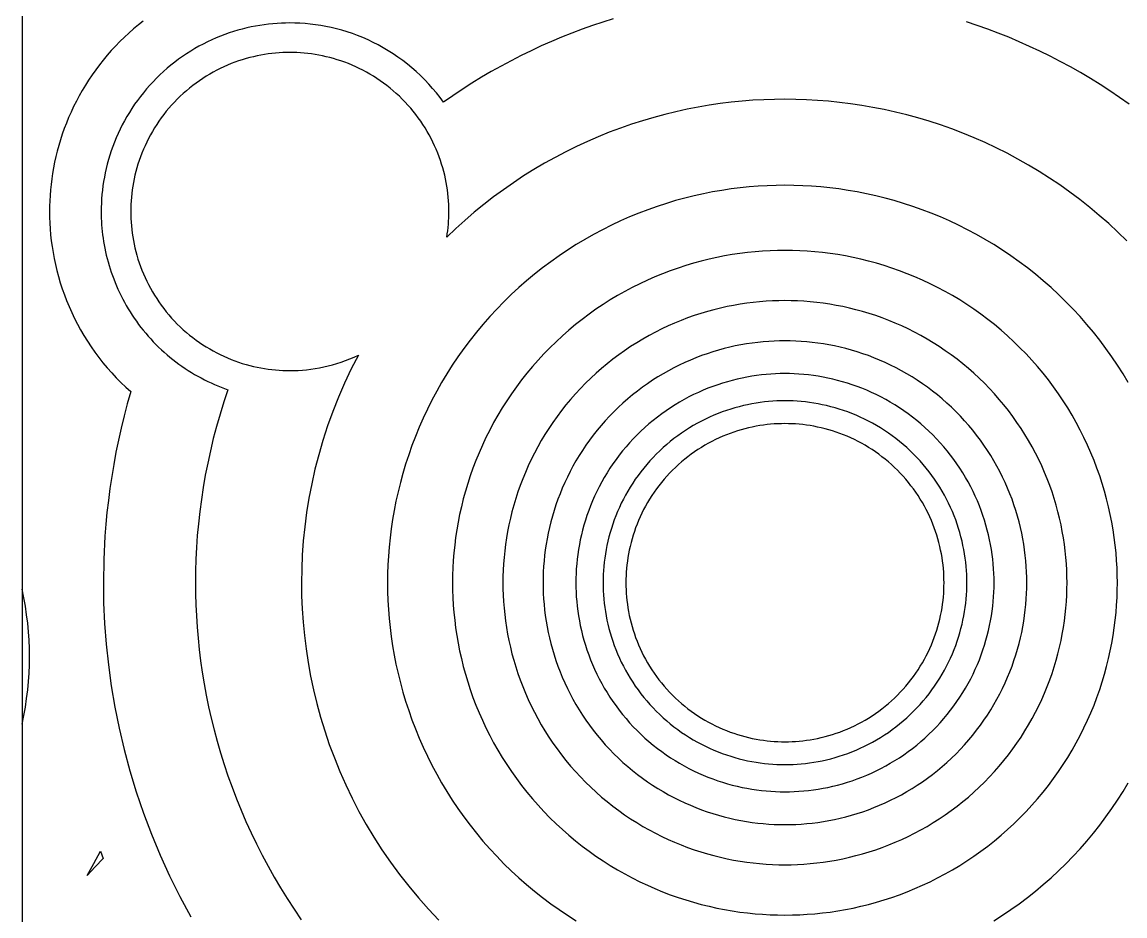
# Model space of a CAD drawing. Header units: millimetres. Extents: x -2212 to -1612, y 647 to 937.
# Drawn here: x -1805.3 to -1735.9, y 758.9 to 815.1 of the extents above; entities that cross this region are included whole.
import ezdxf

# ---------------------------------------------------------------- set-up
doc = ezdxf.new("R2010")
doc.units = ezdxf.units.MM
doc.header["$MEASUREMENT"] = 0
doc.layers.add('Default', color=18, linetype='Continuous', true_color=0x000000)
doc.layers.add('VF$DOT - Copy', color=20, linetype='Continuous', true_color=0xff4b00)

msp = doc.modelspace()

# ---------------------------------------------------------------- linework, layer by layer
at = {"layer": 'Default'}
msp.add_lwpolyline([(-1805.264, 905.839), (-1805.264, 678.93)], dxfattribs=at)
at = {"layer": 'VF$DOT - Copy'}
for points in [[(-1797.648, 815.157), (-1797.954, 814.915), (-1798.254, 814.665), (-1798.547, 814.407), (-1798.834, 814.142), (-1799.114, 813.869), (-1799.387, 813.589), (-1799.653, 813.302), (-1799.911, 813.008), (-1800.16, 812.708), (-1800.402, 812.403), (-1800.636, 812.091), (-1800.86, 811.775), (-1801.077, 811.453), (-1801.284, 811.127), (-1801.482, 810.797), (-1801.671, 810.463), (-1801.851, 810.125), (-1802.022, 809.784), (-1802.184, 809.441), (-1802.336, 809.095), (-1802.478, 808.747), (-1802.612, 808.398), (-1802.736, 808.047), (-1802.85, 807.695), (-1802.956, 807.343), (-1803.052, 806.991), (-1803.139, 806.638), (-1803.218, 806.287), (-1803.287, 805.935), (-1803.347, 805.585), (-1803.399, 805.236), (-1803.443, 804.889), (-1803.478, 804.544), (-1803.505, 804.201), (-1803.524, 803.86), (-1803.535, 803.522), (-1803.539, 803.186), (-1803.535, 802.826), (-1803.522, 802.462), (-1803.5, 802.096), (-1803.468, 801.726), (-1803.428, 801.354), (-1803.377, 800.981), (-1803.317, 800.605), (-1803.247, 800.228), (-1803.166, 799.85), (-1803.075, 799.472), (-1802.974, 799.093), (-1802.862, 798.715), (-1802.739, 798.337), (-1802.606, 797.96), (-1802.462, 797.584), (-1802.307, 797.211), (-1802.141, 796.84), (-1801.965, 796.472), (-1801.778, 796.107), (-1801.58, 795.746), (-1801.371, 795.389), (-1801.152, 795.037), (-1800.923, 794.689), (-1800.684, 794.348), (-1800.434, 794.012), (-1800.176, 793.683), (-1799.907, 793.361), (-1799.63, 793.046), (-1799.344, 792.738), (-1799.049, 792.439), (-1798.746, 792.148), (-1798.435, 791.865)], [(-1778.772, 810.061), (-1778.989, 810.356), (-1779.216, 810.645), (-1779.452, 810.928), (-1779.697, 811.203), (-1779.95, 811.471), (-1780.212, 811.731), (-1780.482, 811.983), (-1780.759, 812.225), (-1781.044, 812.459), (-1781.334, 812.684), (-1781.631, 812.899), (-1781.934, 813.104), (-1782.242, 813.299), (-1782.554, 813.484), (-1782.871, 813.658), (-1783.192, 813.822), (-1783.515, 813.975), (-1783.842, 814.118), (-1784.17, 814.25), (-1784.501, 814.372), (-1784.832, 814.483), (-1785.164, 814.584), (-1785.497, 814.674), (-1785.829, 814.754), (-1786.161, 814.823), (-1786.491, 814.883), (-1786.821, 814.933), (-1787.148, 814.973), (-1787.473, 815.004), (-1787.796, 815.026), (-1788.116, 815.039), (-1788.432, 815.043), (-1788.695, 815.04), (-1788.961, 815.031), (-1789.228, 815.016), (-1789.497, 814.995), (-1789.768, 814.967), (-1790.041, 814.933), (-1790.315, 814.892), (-1790.59, 814.845), (-1790.865, 814.791), (-1791.141, 814.729), (-1791.418, 814.661), (-1791.695, 814.585), (-1791.971, 814.502), (-1792.247, 814.412), (-1792.522, 814.315), (-1792.796, 814.21), (-1793.069, 814.098), (-1793.341, 813.979), (-1793.61, 813.852), (-1793.878, 813.718), (-1794.143, 813.577), (-1794.405, 813.429), (-1794.664, 813.273), (-1794.92, 813.11), (-1795.172, 812.941), (-1795.421, 812.764), (-1795.665, 812.581), (-1795.905, 812.391), (-1796.14, 812.195), (-1796.371, 811.993), (-1796.596, 811.784), (-1796.816, 811.57), (-1797.03, 811.35), (-1797.238, 811.125), (-1797.441, 810.895), (-1797.637, 810.66), (-1797.827, 810.42), (-1798.01, 810.175), (-1798.186, 809.927), (-1798.356, 809.674), (-1798.519, 809.418), (-1798.674, 809.159), (-1798.823, 808.897), (-1798.964, 808.632), (-1799.098, 808.365), (-1799.225, 808.095), (-1799.344, 807.824), (-1799.456, 807.551), (-1799.561, 807.276), (-1799.658, 807.001), (-1799.748, 806.725), (-1799.831, 806.449), (-1799.906, 806.172), (-1799.975, 805.896), (-1800.036, 805.62), (-1800.091, 805.344), (-1800.138, 805.069), (-1800.179, 804.795), (-1800.213, 804.523), (-1800.241, 804.252), (-1800.262, 803.982), (-1800.277, 803.715), (-1800.286, 803.45), (-1800.289, 803.186), (-1800.281, 802.776), (-1800.273, 802.57), (-1800.26, 802.361), (-1800.243, 802.152), (-1800.223, 801.942), (-1800.199, 801.731), (-1800.171, 801.518), (-1800.138, 801.306), (-1800.102, 801.092), (-1800.062, 800.878), (-1800.017, 800.664), (-1799.968, 800.449), (-1799.915, 800.234), (-1799.858, 800.019), (-1799.796, 799.804), (-1799.73, 799.59), (-1799.659, 799.375), (-1799.584, 799.161), (-1799.505, 798.948), (-1799.421, 798.735), (-1799.333, 798.523), (-1799.24, 798.312), (-1799.143, 798.103), (-1799.042, 797.894), (-1798.936, 797.687), (-1798.826, 797.481), (-1798.711, 797.277), (-1798.592, 797.075), (-1798.469, 796.874), (-1798.341, 796.676), (-1798.21, 796.48), (-1798.074, 796.286), (-1797.934, 796.095), (-1797.79, 795.906), (-1797.642, 795.72), (-1797.49, 795.536), (-1797.335, 795.356), (-1797.176, 795.179), (-1797.013, 795.004), (-1796.847, 794.833), (-1796.677, 794.666), (-1796.504, 794.502), (-1796.328, 794.341), (-1796.148, 794.184), (-1795.966, 794.031), (-1795.781, 793.882), (-1795.593, 793.737), (-1795.403, 793.595), (-1795.21, 793.458), (-1795.014, 793.325), (-1794.817, 793.196), (-1794.617, 793.071), (-1794.415, 792.95), (-1794.212, 792.834), (-1794.007, 792.722), (-1793.8, 792.615), (-1793.592, 792.512), (-1793.383, 792.413), (-1793.172, 792.319), (-1792.961, 792.229), (-1792.748, 792.143), (-1792.535, 792.063), (-1792.321, 791.986)], [(-1768.106, 815.302), (-1768.757, 815.097), (-1769.407, 814.88), (-1770.055, 814.649), (-1770.701, 814.405), (-1771.346, 814.148), (-1771.988, 813.879), (-1772.627, 813.596), (-1773.262, 813.3), (-1773.894, 812.991), (-1774.522, 812.669), (-1775.146, 812.334), (-1775.764, 811.987), (-1776.378, 811.626), (-1776.986, 811.254), (-1777.588, 810.868), (-1778.183, 810.47), (-1778.772, 810.061)], [(-1735.669, 809.939), (-1736.268, 810.361), (-1736.874, 810.771), (-1737.487, 811.167), (-1738.107, 811.551), (-1738.732, 811.921), (-1739.363, 812.278), (-1739.999, 812.622), (-1740.64, 812.952), (-1741.285, 813.269), (-1741.934, 813.573), (-1742.586, 813.863), (-1743.241, 814.139), (-1743.899, 814.401), (-1744.559, 814.65), (-1745.221, 814.886), (-1745.885, 815.108)], [(-1778.432, 803.186), (-1778.435, 803.408), (-1778.442, 803.632), (-1778.455, 803.858), (-1778.473, 804.085), (-1778.496, 804.314), (-1778.525, 804.543), (-1778.559, 804.774), (-1778.599, 805.006), (-1778.645, 805.239), (-1778.697, 805.471), (-1778.754, 805.705), (-1778.818, 805.938), (-1778.888, 806.171), (-1778.964, 806.404), (-1779.046, 806.636), (-1779.134, 806.867), (-1779.229, 807.098), (-1779.329, 807.327), (-1779.436, 807.554), (-1779.549, 807.779), (-1779.668, 808.003), (-1779.794, 808.224), (-1779.925, 808.443), (-1780.062, 808.659), (-1780.205, 808.871), (-1780.354, 809.081), (-1780.509, 809.287), (-1780.669, 809.489), (-1780.834, 809.688), (-1781.005, 809.882), (-1781.18, 810.072), (-1781.361, 810.258), (-1781.546, 810.438), (-1781.736, 810.614), (-1781.931, 810.785), (-1782.129, 810.95), (-1782.331, 811.11), (-1782.538, 811.264), (-1782.747, 811.413), (-1782.96, 811.556), (-1783.176, 811.694), (-1783.394, 811.825), (-1783.616, 811.95), (-1783.839, 812.069), (-1784.065, 812.182), (-1784.292, 812.289), (-1784.521, 812.39), (-1784.751, 812.484), (-1784.982, 812.573), (-1785.215, 812.655), (-1785.447, 812.731), (-1785.681, 812.8), (-1785.914, 812.864), (-1786.147, 812.922), (-1786.38, 812.974), (-1786.612, 813.019), (-1786.844, 813.06), (-1787.075, 813.094), (-1787.305, 813.123), (-1787.534, 813.146), (-1787.761, 813.164), (-1787.986, 813.176), (-1788.21, 813.184), (-1788.432, 813.186), (-1788.654, 813.184), (-1788.878, 813.176), (-1789.103, 813.164), (-1789.331, 813.146), (-1789.559, 813.123), (-1789.789, 813.094), (-1790.02, 813.06), (-1790.252, 813.019), (-1790.484, 812.974), (-1790.717, 812.922), (-1790.95, 812.864), (-1791.184, 812.8), (-1791.417, 812.731), (-1791.65, 812.655), (-1791.882, 812.573), (-1792.113, 812.484), (-1792.343, 812.39), (-1792.572, 812.289), (-1792.8, 812.182), (-1793.025, 812.069), (-1793.249, 811.95), (-1793.47, 811.825), (-1793.688, 811.694), (-1793.904, 811.556), (-1794.117, 811.413), (-1794.327, 811.264), (-1794.533, 811.11), (-1794.735, 810.95), (-1794.934, 810.785), (-1795.128, 810.614), (-1795.318, 810.438), (-1795.503, 810.258), (-1795.684, 810.072), (-1795.86, 809.882), (-1796.03, 809.688), (-1796.196, 809.489), (-1796.356, 809.287), (-1796.51, 809.081), (-1796.659, 808.871), (-1796.802, 808.659), (-1796.939, 808.443), (-1797.071, 808.224), (-1797.196, 808.003), (-1797.315, 807.779), (-1797.428, 807.554), (-1797.535, 807.327), (-1797.636, 807.098), (-1797.73, 806.867), (-1797.818, 806.636), (-1797.9, 806.404), (-1797.976, 806.171), (-1798.046, 805.938), (-1798.11, 805.705), (-1798.168, 805.471), (-1798.219, 805.239), (-1798.265, 805.006), (-1798.305, 804.774), (-1798.34, 804.543), (-1798.368, 804.314), (-1798.392, 804.085), (-1798.41, 803.858), (-1798.422, 803.632), (-1798.43, 803.408), (-1798.432, 803.186), (-1798.43, 802.964), (-1798.422, 802.741), (-1798.41, 802.515), (-1798.392, 802.288), (-1798.368, 802.059), (-1798.34, 801.829), (-1798.305, 801.599), (-1798.265, 801.367), (-1798.219, 801.134), (-1798.168, 800.901), (-1798.11, 800.668), (-1798.046, 800.435), (-1797.976, 800.202), (-1797.9, 799.969), (-1797.818, 799.737), (-1797.73, 799.505), (-1797.636, 799.275), (-1797.535, 799.046), (-1797.428, 798.819), (-1797.315, 798.593), (-1797.196, 798.37), (-1797.071, 798.149), (-1796.939, 797.93), (-1796.802, 797.714), (-1796.659, 797.502), (-1796.51, 797.292), (-1796.356, 797.086), (-1796.196, 796.883), (-1796.03, 796.685), (-1795.86, 796.491), (-1795.684, 796.301), (-1795.503, 796.115), (-1795.318, 795.935), (-1795.128, 795.759), (-1794.934, 795.588), (-1794.735, 795.423), (-1794.533, 795.263), (-1794.327, 795.108), (-1794.117, 794.96), (-1793.904, 794.816), (-1793.688, 794.679), (-1793.47, 794.548), (-1793.249, 794.423), (-1793.025, 794.304), (-1792.8, 794.191), (-1792.572, 794.084), (-1792.343, 793.983), (-1792.113, 793.889), (-1791.882, 793.8), (-1791.65, 793.718), (-1791.417, 793.642), (-1791.184, 793.572), (-1790.95, 793.509), (-1790.717, 793.451), (-1790.484, 793.399), (-1790.252, 793.353), (-1790.02, 793.313), (-1789.789, 793.279), (-1789.559, 793.25), (-1789.331, 793.227), (-1789.103, 793.209), (-1788.878, 793.196), (-1788.654, 793.189), (-1788.432, 793.186), (-1788.172, 793.19), (-1787.908, 793.2), (-1787.643, 793.218), (-1787.376, 793.242), (-1787.106, 793.275), (-1786.836, 793.315), (-1786.564, 793.363), (-1786.291, 793.418), (-1786.017, 793.482), (-1785.744, 793.555), (-1785.47, 793.635), (-1785.197, 793.724), (-1784.925, 793.822), (-1784.654, 793.928), (-1784.385, 794.042), (-1784.118, 794.165)], [(-1735.814, 801.344), (-1736.377, 801.893), (-1736.955, 802.427), (-1737.545, 802.946), (-1738.148, 803.448), (-1738.763, 803.935), (-1739.39, 804.404), (-1740.027, 804.857), (-1740.674, 805.292), (-1741.33, 805.709), (-1741.994, 806.108), (-1742.666, 806.488), (-1743.346, 806.85), (-1744.031, 807.194), (-1744.722, 807.519), (-1745.418, 807.825), (-1746.118, 808.112), (-1746.821, 808.38), (-1747.526, 808.63), (-1748.234, 808.86), (-1748.942, 809.073), (-1749.651, 809.266), (-1750.36, 809.442), (-1751.068, 809.599), (-1751.775, 809.738), (-1752.479, 809.86), (-1753.181, 809.965), (-1753.879, 810.052), (-1754.574, 810.123), (-1755.265, 810.177), (-1755.95, 810.216), (-1756.631, 810.238), (-1757.305, 810.246), (-1757.971, 810.238), (-1758.642, 810.216), (-1759.319, 810.179), (-1760, 810.126), (-1760.685, 810.057), (-1761.375, 809.972), (-1762.067, 809.87), (-1762.762, 809.752), (-1763.459, 809.616), (-1764.158, 809.463), (-1764.857, 809.293), (-1765.557, 809.104), (-1766.257, 808.898), (-1766.955, 808.673), (-1767.652, 808.43), (-1768.346, 808.169), (-1769.038, 807.89), (-1769.725, 807.592), (-1770.408, 807.276), (-1771.086, 806.942), (-1771.758, 806.589), (-1772.424, 806.219), (-1773.082, 805.83), (-1773.732, 805.424), (-1774.373, 805.001), (-1775.005, 804.56), (-1775.627, 804.102), (-1776.239, 803.628), (-1776.838, 803.138), (-1777.426, 802.632), (-1778.001, 802.111), (-1778.563, 801.575)], [(-1735.724, 792.438), (-1736.052, 792.984), (-1736.394, 793.523), (-1736.752, 794.055), (-1737.124, 794.579), (-1737.51, 795.094), (-1737.909, 795.599), (-1738.323, 796.095), (-1738.749, 796.58), (-1739.188, 797.055), (-1739.639, 797.518), (-1740.103, 797.97), (-1740.577, 798.409), (-1741.063, 798.835), (-1741.558, 799.248), (-1742.064, 799.648), (-1742.579, 800.034), (-1743.102, 800.406), (-1743.634, 800.763), (-1744.173, 801.106), (-1744.72, 801.434), (-1745.272, 801.747), (-1745.831, 802.045), (-1746.394, 802.327), (-1746.962, 802.594), (-1747.534, 802.845), (-1748.109, 803.081), (-1748.687, 803.302), (-1749.267, 803.507), (-1749.848, 803.697), (-1750.431, 803.871), (-1751.014, 804.03), (-1751.596, 804.175), (-1752.178, 804.304), (-1752.759, 804.419), (-1753.338, 804.519), (-1753.915, 804.605), (-1754.489, 804.676), (-1755.06, 804.735), (-1755.628, 804.779), (-1756.191, 804.811), (-1756.751, 804.829), (-1757.305, 804.836), (-1757.86, 804.829), (-1758.419, 804.811), (-1758.983, 804.779), (-1759.55, 804.735), (-1760.121, 804.676), (-1760.695, 804.605), (-1761.272, 804.519), (-1761.851, 804.419), (-1762.432, 804.304), (-1763.014, 804.175), (-1763.597, 804.03), (-1764.18, 803.871), (-1764.762, 803.697), (-1765.344, 803.507), (-1765.923, 803.302), (-1766.501, 803.081), (-1767.077, 802.845), (-1767.648, 802.594), (-1768.216, 802.327), (-1768.78, 802.045), (-1769.338, 801.747), (-1769.891, 801.434), (-1770.437, 801.106), (-1770.976, 800.763), (-1771.508, 800.406), (-1772.032, 800.034), (-1772.546, 799.648), (-1773.052, 799.248), (-1773.548, 798.835), (-1774.033, 798.409), (-1774.508, 797.97), (-1774.971, 797.518), (-1775.422, 797.055), (-1775.861, 796.58), (-1776.288, 796.095), (-1776.701, 795.599), (-1777.101, 795.094), (-1777.487, 794.579), (-1777.859, 794.055), (-1778.216, 793.523), (-1778.559, 792.984), (-1778.887, 792.438), (-1779.2, 791.885), (-1779.497, 791.327), (-1779.78, 790.764), (-1780.047, 790.196), (-1780.298, 789.624), (-1780.534, 789.049), (-1780.755, 788.471), (-1780.96, 787.891), (-1781.15, 787.309), (-1781.324, 786.727), (-1781.483, 786.144), (-1781.627, 785.561), (-1781.757, 784.979), (-1781.871, 784.398), (-1781.971, 783.819), (-1782.057, 783.243), (-1782.129, 782.668), (-1782.187, 782.097), (-1782.232, 781.53), (-1782.264, 780.966), (-1782.282, 780.407), (-1782.288, 779.852), (-1782.282, 779.298), (-1782.264, 778.739), (-1782.232, 778.175), (-1782.187, 777.608), (-1782.129, 777.036), (-1782.057, 776.462), (-1781.971, 775.885), (-1781.871, 775.306), (-1781.757, 774.726), (-1781.627, 774.144), (-1781.483, 773.561), (-1781.324, 772.978), (-1781.15, 772.396), (-1780.96, 771.814), (-1780.755, 771.234), (-1780.534, 770.656), (-1780.298, 770.081), (-1780.047, 769.509), (-1779.78, 768.941), (-1779.497, 768.378), (-1779.2, 767.819), (-1778.887, 767.267), (-1778.559, 766.721), (-1778.216, 766.181), (-1777.859, 765.65), (-1777.487, 765.126), (-1777.101, 764.611), (-1776.701, 764.106), (-1776.288, 763.61), (-1775.861, 763.124), (-1775.422, 762.65), (-1774.971, 762.187), (-1774.508, 761.735), (-1774.033, 761.296), (-1773.548, 760.87), (-1773.052, 760.457), (-1772.546, 760.057), (-1772.032, 759.671), (-1771.508, 759.299), (-1770.976, 758.942), (-1770.437, 758.599)], [(-1778.563, 801.575), (-1778.531, 801.78), (-1778.505, 801.984), (-1778.482, 802.188), (-1778.464, 802.39), (-1778.45, 802.591), (-1778.44, 802.791), (-1778.434, 802.989), (-1778.432, 803.186)], [(-1784.118, 794.165), (-1784.567, 793.289), (-1784.986, 792.404), (-1785.374, 791.51), (-1785.731, 790.611), (-1786.057, 789.707), (-1786.352, 788.799), (-1786.616, 787.891), (-1786.851, 786.981), (-1787.055, 786.073), (-1787.23, 785.167), (-1787.376, 784.265), (-1787.495, 783.369), (-1787.585, 782.478), (-1787.649, 781.594), (-1787.686, 780.719), (-1787.699, 779.852), (-1787.688, 779.034), (-1787.654, 778.207), (-1787.597, 777.373), (-1787.517, 776.532), (-1787.412, 775.685), (-1787.281, 774.834), (-1787.126, 773.979), (-1786.944, 773.121), (-1786.735, 772.262), (-1786.5, 771.402), (-1786.238, 770.544), (-1785.948, 769.687), (-1785.631, 768.834), (-1785.286, 767.985), (-1784.913, 767.142), (-1784.513, 766.306), (-1784.085, 765.479), (-1783.63, 764.661), (-1783.148, 763.855), (-1782.639, 763.061), (-1782.105, 762.281), (-1781.544, 761.516), (-1780.959, 760.767), (-1780.35, 760.036), (-1779.717, 759.323), (-1779.062, 758.63)], [(-1798.435, 791.865), (-1798.65, 791.102), (-1798.851, 790.338), (-1799.036, 789.575), (-1799.206, 788.812), (-1799.362, 788.051), (-1799.503, 787.291), (-1799.629, 786.533), (-1799.742, 785.777), (-1799.84, 785.024), (-1799.925, 784.273), (-1799.996, 783.527), (-1800.053, 782.783), (-1800.129, 781.309), (-1800.153, 779.852), (-1800.134, 778.579), (-1800.077, 777.292), (-1799.979, 775.993), (-1799.84, 774.682), (-1799.659, 773.363), (-1799.434, 772.036), (-1799.165, 770.704), (-1798.851, 769.369), (-1798.491, 768.033), (-1798.084, 766.698), (-1797.63, 765.367), (-1797.129, 764.041), (-1796.581, 762.724), (-1795.985, 761.418), (-1795.342, 760.125), (-1794.652, 758.848)], [(-1792.321, 791.986), (-1792.578, 791.219), (-1792.816, 790.45), (-1793.037, 789.68), (-1793.24, 788.911), (-1793.425, 788.141), (-1793.593, 787.373), (-1793.743, 786.606), (-1793.877, 785.841), (-1793.994, 785.079), (-1794.094, 784.32), (-1794.178, 783.564), (-1794.246, 782.812), (-1794.298, 782.065), (-1794.335, 781.322), (-1794.357, 780.584), (-1794.364, 779.852), (-1794.358, 779.163), (-1794.338, 778.469), (-1794.305, 777.77), (-1794.259, 777.067), (-1794.199, 776.36), (-1794.125, 775.649), (-1794.036, 774.935), (-1793.933, 774.218), (-1793.815, 773.499), (-1793.682, 772.778), (-1793.534, 772.055), (-1793.371, 771.331), (-1793.192, 770.606), (-1792.997, 769.881), (-1792.787, 769.156), (-1792.56, 768.432), (-1792.318, 767.709), (-1792.06, 766.988), (-1791.785, 766.27), (-1791.494, 765.554), (-1791.187, 764.841), (-1790.864, 764.132), (-1790.525, 763.428), (-1790.17, 762.728), (-1789.799, 762.034), (-1789.412, 761.346), (-1789.009, 760.664), (-1788.591, 759.989), (-1788.158, 759.322), (-1787.709, 758.663)], [(-1804.799, 775.204), (-1804.806, 775.72), (-1804.827, 776.242), (-1804.862, 776.769), (-1804.911, 777.299), (-1804.976, 777.833), (-1805.056, 778.371), (-1805.152, 778.91), (-1805.264, 779.451)], [(-1805.264, 770.956), (-1805.152, 771.497), (-1805.056, 772.037), (-1804.976, 772.574), (-1804.911, 773.108), (-1804.862, 773.638), (-1804.827, 774.165), (-1804.806, 774.687), (-1804.799, 775.204)], [(-1744.173, 758.599), (-1743.634, 758.942), (-1743.102, 759.299), (-1742.579, 759.671), (-1742.064, 760.057), (-1741.558, 760.457), (-1741.063, 760.87), (-1740.577, 761.296), (-1740.103, 761.735), (-1739.639, 762.187), (-1739.188, 762.65), (-1738.749, 763.124), (-1738.323, 763.61), (-1737.909, 764.106), (-1737.51, 764.611), (-1737.124, 765.126), (-1736.752, 765.65), (-1736.394, 766.181), (-1736.052, 766.721), (-1735.724, 767.267)], [(-1801.17, 761.453), (-1800.742, 762.205), (-1800.34, 762.966)], [(-1800.34, 762.966), (-1800.163, 762.521)], [(-1800.163, 762.521), (-1800.673, 761.993), (-1801.17, 761.453)]]:
    msp.add_lwpolyline(points, dxfattribs=at)
for points in [[(-1736.409, 779.852), (-1736.415, 780.316), (-1736.43, 780.784), (-1736.457, 781.255), (-1736.494, 781.73), (-1736.543, 782.208), (-1736.603, 782.688), (-1736.675, 783.17), (-1736.758, 783.655), (-1736.854, 784.14), (-1736.962, 784.627), (-1737.083, 785.115), (-1737.216, 785.602), (-1737.362, 786.089), (-1737.521, 786.576), (-1737.692, 787.061), (-1737.877, 787.544), (-1738.074, 788.025), (-1738.284, 788.503), (-1738.508, 788.978), (-1738.744, 789.45), (-1738.993, 789.917), (-1739.255, 790.379), (-1739.529, 790.836), (-1739.816, 791.287), (-1740.115, 791.731), (-1740.426, 792.169), (-1740.748, 792.6), (-1741.083, 793.023), (-1741.428, 793.438), (-1741.785, 793.844), (-1742.152, 794.241), (-1742.53, 794.628), (-1742.917, 795.005), (-1743.314, 795.373), (-1743.72, 795.729), (-1744.135, 796.075), (-1744.558, 796.409), (-1744.988, 796.732), (-1745.426, 797.043), (-1745.871, 797.342), (-1746.322, 797.629), (-1746.779, 797.903), (-1747.241, 798.165), (-1747.708, 798.414), (-1748.179, 798.65), (-1748.654, 798.873), (-1749.133, 799.084), (-1749.614, 799.281), (-1750.097, 799.465), (-1750.582, 799.637), (-1751.068, 799.796), (-1751.556, 799.942), (-1752.043, 800.075), (-1752.53, 800.195), (-1753.017, 800.303), (-1753.503, 800.399), (-1753.987, 800.483), (-1754.47, 800.555), (-1754.95, 800.615), (-1755.428, 800.664), (-1755.902, 800.701), (-1756.374, 800.727), (-1756.841, 800.743), (-1757.305, 800.748), (-1757.769, 800.743), (-1758.237, 800.727), (-1758.708, 800.701), (-1759.183, 800.664), (-1759.66, 800.615), (-1760.141, 800.555), (-1760.623, 800.483), (-1761.107, 800.399), (-1761.593, 800.303), (-1762.08, 800.195), (-1762.567, 800.075), (-1763.055, 799.942), (-1763.542, 799.796), (-1764.028, 799.637), (-1764.513, 799.465), (-1764.997, 799.281), (-1765.478, 799.084), (-1765.956, 798.873), (-1766.431, 798.65), (-1766.902, 798.414), (-1767.369, 798.165), (-1767.832, 797.903), (-1768.288, 797.629), (-1768.74, 797.342), (-1769.184, 797.043), (-1769.622, 796.732), (-1770.053, 796.409), (-1770.476, 796.075), (-1770.89, 795.729), (-1771.296, 795.373), (-1771.693, 795.005), (-1772.081, 794.628), (-1772.458, 794.241), (-1772.825, 793.844), (-1773.182, 793.438), (-1773.528, 793.023), (-1773.862, 792.6), (-1774.185, 792.169), (-1774.496, 791.731), (-1774.795, 791.287), (-1775.082, 790.836), (-1775.356, 790.379), (-1775.618, 789.917), (-1775.867, 789.45), (-1776.103, 788.978), (-1776.326, 788.503), (-1776.536, 788.025), (-1776.734, 787.544), (-1776.918, 787.061), (-1777.09, 786.576), (-1777.248, 786.089), (-1777.394, 785.602), (-1777.528, 785.115), (-1777.648, 784.627), (-1777.756, 784.14), (-1777.852, 783.655), (-1777.936, 783.17), (-1778.008, 782.688), (-1778.068, 782.208), (-1778.116, 781.73), (-1778.154, 781.255), (-1778.18, 780.784), (-1778.196, 780.316), (-1778.201, 779.852), (-1778.196, 779.389), (-1778.18, 778.921), (-1778.154, 778.45), (-1778.116, 777.975), (-1778.068, 777.497), (-1778.008, 777.017), (-1777.936, 776.534), (-1777.852, 776.05), (-1777.756, 775.564), (-1777.648, 775.078), (-1777.528, 774.59), (-1777.394, 774.103), (-1777.248, 773.616), (-1777.09, 773.129), (-1776.918, 772.644), (-1776.734, 772.161), (-1776.536, 771.68), (-1776.326, 771.201), (-1776.103, 770.726), (-1775.867, 770.255), (-1775.618, 769.788), (-1775.356, 769.326), (-1775.082, 768.869), (-1774.795, 768.418), (-1774.496, 767.973), (-1774.185, 767.535), (-1773.862, 767.105), (-1773.528, 766.682), (-1773.182, 766.267), (-1772.825, 765.861), (-1772.458, 765.464), (-1772.081, 765.077), (-1771.693, 764.699), (-1771.296, 764.332), (-1770.89, 763.976), (-1770.476, 763.63), (-1770.053, 763.296), (-1769.622, 762.973), (-1769.184, 762.662), (-1768.74, 762.363), (-1768.288, 762.076), (-1767.832, 761.802), (-1767.369, 761.54), (-1766.902, 761.291), (-1766.431, 761.055), (-1765.956, 760.832), (-1765.478, 760.621), (-1764.997, 760.424), (-1764.513, 760.239), (-1764.028, 760.068), (-1763.542, 759.909), (-1763.055, 759.763), (-1762.567, 759.63), (-1762.08, 759.51), (-1761.593, 759.401), (-1761.107, 759.306), (-1760.623, 759.222), (-1760.141, 759.15), (-1759.66, 759.09), (-1759.183, 759.041), (-1758.708, 759.004), (-1758.237, 758.977), (-1757.769, 758.962), (-1757.305, 758.957), (-1756.841, 758.962), (-1756.374, 758.977), (-1755.902, 759.004), (-1755.428, 759.041), (-1754.95, 759.09), (-1754.47, 759.15), (-1753.987, 759.222), (-1753.503, 759.306), (-1753.017, 759.401), (-1752.53, 759.51), (-1752.043, 759.63), (-1751.556, 759.763), (-1751.068, 759.909), (-1750.582, 760.068), (-1750.097, 760.239), (-1749.614, 760.424), (-1749.133, 760.621), (-1748.654, 760.832), (-1748.179, 761.055), (-1747.708, 761.291), (-1747.241, 761.54), (-1746.779, 761.802), (-1746.322, 762.076), (-1745.871, 762.363), (-1745.426, 762.662), (-1744.988, 762.973), (-1744.558, 763.296), (-1744.135, 763.63), (-1743.72, 763.976), (-1743.314, 764.332), (-1742.917, 764.699), (-1742.53, 765.077), (-1742.152, 765.464), (-1741.785, 765.861), (-1741.428, 766.267), (-1741.083, 766.682), (-1740.748, 767.105), (-1740.426, 767.535), (-1740.115, 767.973), (-1739.816, 768.418), (-1739.529, 768.869), (-1739.255, 769.326), (-1738.993, 769.788), (-1738.744, 770.255), (-1738.508, 770.726), (-1738.284, 771.201), (-1738.074, 771.68), (-1737.877, 772.161), (-1737.692, 772.644), (-1737.521, 773.129), (-1737.362, 773.616), (-1737.216, 774.103), (-1737.083, 774.59), (-1736.962, 775.078), (-1736.854, 775.564), (-1736.758, 776.05), (-1736.675, 776.534), (-1736.603, 777.017), (-1736.543, 777.497), (-1736.494, 777.975), (-1736.457, 778.45), (-1736.43, 778.921), (-1736.415, 779.389)], [(-1739.574, 779.852), (-1739.578, 780.246), (-1739.591, 780.643), (-1739.614, 781.043), (-1739.645, 781.446), (-1739.687, 781.851), (-1739.738, 782.258), (-1739.799, 782.668), (-1739.87, 783.079), (-1739.951, 783.491), (-1740.043, 783.904), (-1740.145, 784.318), (-1740.258, 784.731), (-1740.382, 785.145), (-1740.517, 785.557), (-1740.662, 785.969), (-1740.819, 786.379), (-1740.986, 786.788), (-1741.165, 787.193), (-1741.354, 787.596), (-1741.555, 787.996), (-1741.766, 788.393), (-1741.988, 788.785), (-1742.221, 789.173), (-1742.464, 789.555), (-1742.718, 789.933), (-1742.982, 790.304), (-1743.256, 790.67), (-1743.539, 791.029), (-1743.833, 791.38), (-1744.135, 791.725), (-1744.447, 792.062), (-1744.767, 792.39), (-1745.096, 792.711), (-1745.433, 793.022), (-1745.777, 793.325), (-1746.129, 793.618), (-1746.488, 793.902), (-1746.853, 794.176), (-1747.225, 794.44), (-1747.602, 794.694), (-1747.985, 794.937), (-1748.373, 795.17), (-1748.765, 795.392), (-1749.161, 795.603), (-1749.561, 795.803), (-1749.964, 795.993), (-1750.37, 796.171), (-1750.778, 796.339), (-1751.188, 796.495), (-1751.6, 796.641), (-1752.013, 796.776), (-1752.426, 796.899), (-1752.84, 797.012), (-1753.253, 797.115), (-1753.667, 797.207), (-1754.079, 797.288), (-1754.49, 797.359), (-1754.899, 797.42), (-1755.307, 797.471), (-1755.712, 797.512), (-1756.115, 797.544), (-1756.515, 797.566), (-1756.912, 797.58), (-1757.305, 797.584), (-1757.699, 797.58), (-1758.096, 797.566), (-1758.496, 797.544), (-1758.898, 797.512), (-1759.304, 797.471), (-1759.711, 797.42), (-1760.121, 797.359), (-1760.532, 797.288), (-1760.944, 797.207), (-1761.357, 797.115), (-1761.77, 797.012), (-1762.184, 796.899), (-1762.598, 796.776), (-1763.01, 796.641), (-1763.422, 796.495), (-1763.832, 796.339), (-1764.24, 796.171), (-1764.646, 795.993), (-1765.049, 795.803), (-1765.449, 795.603), (-1765.845, 795.392), (-1766.238, 795.17), (-1766.625, 794.937), (-1767.008, 794.694), (-1767.385, 794.44), (-1767.757, 794.176), (-1768.122, 793.902), (-1768.481, 793.618), (-1768.833, 793.325), (-1769.178, 793.022), (-1769.515, 792.711), (-1769.843, 792.39), (-1770.164, 792.062), (-1770.475, 791.725), (-1770.778, 791.38), (-1771.071, 791.029), (-1771.355, 790.67), (-1771.629, 790.304), (-1771.893, 789.933), (-1772.146, 789.555), (-1772.39, 789.173), (-1772.622, 788.785), (-1772.845, 788.393), (-1773.056, 787.996), (-1773.256, 787.596), (-1773.446, 787.193), (-1773.624, 786.788), (-1773.792, 786.379), (-1773.948, 785.969), (-1774.094, 785.557), (-1774.228, 785.145), (-1774.352, 784.731), (-1774.465, 784.318), (-1774.568, 783.904), (-1774.659, 783.491), (-1774.741, 783.079), (-1774.812, 782.668), (-1774.873, 782.258), (-1774.924, 781.851), (-1774.965, 781.446), (-1774.997, 781.043), (-1775.019, 780.643), (-1775.032, 780.246), (-1775.037, 779.852), (-1775.032, 779.459), (-1775.019, 779.062), (-1774.997, 778.662), (-1774.965, 778.259), (-1774.924, 777.854), (-1774.873, 777.446), (-1774.812, 777.037), (-1774.741, 776.626), (-1774.659, 776.214), (-1774.568, 775.801), (-1774.465, 775.387), (-1774.352, 774.973), (-1774.228, 774.56), (-1774.094, 774.147), (-1773.948, 773.736), (-1773.792, 773.326), (-1773.624, 772.917), (-1773.446, 772.511), (-1773.256, 772.108), (-1773.056, 771.708), (-1772.845, 771.312), (-1772.622, 770.92), (-1772.39, 770.532), (-1772.146, 770.15), (-1771.893, 769.772), (-1771.629, 769.401), (-1771.355, 769.035), (-1771.071, 768.676), (-1770.778, 768.324), (-1770.475, 767.98), (-1770.164, 767.643), (-1769.843, 767.314), (-1769.515, 766.994), (-1769.178, 766.682), (-1768.833, 766.38), (-1768.481, 766.087), (-1768.122, 765.803), (-1767.757, 765.529), (-1767.385, 765.265), (-1767.008, 765.011), (-1766.625, 764.768), (-1766.238, 764.535), (-1765.845, 764.313), (-1765.449, 764.102), (-1765.049, 763.901), (-1764.646, 763.712), (-1764.24, 763.533), (-1763.832, 763.366), (-1763.422, 763.209), (-1763.01, 763.064), (-1762.598, 762.929), (-1762.184, 762.805), (-1761.77, 762.692), (-1761.357, 762.59), (-1760.944, 762.498), (-1760.532, 762.417), (-1760.121, 762.346), (-1759.711, 762.285), (-1759.304, 762.234), (-1758.898, 762.193), (-1758.496, 762.161), (-1758.096, 762.139), (-1757.699, 762.125), (-1757.305, 762.121), (-1756.912, 762.125), (-1756.515, 762.139), (-1756.115, 762.161), (-1755.712, 762.193), (-1755.307, 762.234), (-1754.899, 762.285), (-1754.49, 762.346), (-1754.079, 762.417), (-1753.667, 762.498), (-1753.253, 762.59), (-1752.84, 762.692), (-1752.426, 762.805), (-1752.013, 762.929), (-1751.6, 763.064), (-1751.188, 763.209), (-1750.778, 763.366), (-1750.37, 763.533), (-1749.964, 763.712), (-1749.561, 763.901), (-1749.161, 764.102), (-1748.765, 764.313), (-1748.373, 764.535), (-1747.985, 764.768), (-1747.602, 765.011), (-1747.225, 765.265), (-1746.853, 765.529), (-1746.488, 765.803), (-1746.129, 766.087), (-1745.777, 766.38), (-1745.433, 766.682), (-1745.096, 766.994), (-1744.767, 767.314), (-1744.447, 767.643), (-1744.135, 767.98), (-1743.833, 768.324), (-1743.539, 768.676), (-1743.256, 769.035), (-1742.982, 769.401), (-1742.718, 769.772), (-1742.464, 770.15), (-1742.221, 770.532), (-1741.988, 770.92), (-1741.766, 771.312), (-1741.555, 771.708), (-1741.354, 772.108), (-1741.165, 772.511), (-1740.986, 772.917), (-1740.819, 773.326), (-1740.662, 773.736), (-1740.517, 774.147), (-1740.382, 774.56), (-1740.258, 774.973), (-1740.145, 775.387), (-1740.043, 775.801), (-1739.951, 776.214), (-1739.87, 776.626), (-1739.799, 777.037), (-1739.738, 777.446), (-1739.687, 777.854), (-1739.645, 778.259), (-1739.614, 778.662), (-1739.591, 779.062), (-1739.578, 779.459)], [(-1742.098, 779.852), (-1742.102, 780.19), (-1742.113, 780.53), (-1742.133, 780.873), (-1742.16, 781.219), (-1742.195, 781.566), (-1742.239, 781.916), (-1742.291, 782.267), (-1742.352, 782.619), (-1742.422, 782.973), (-1742.501, 783.327), (-1742.588, 783.682), (-1742.685, 784.037), (-1742.792, 784.391), (-1742.907, 784.745), (-1743.032, 785.098), (-1743.166, 785.45), (-1743.31, 785.8), (-1743.463, 786.148), (-1743.625, 786.494), (-1743.797, 786.837), (-1743.978, 787.177), (-1744.169, 787.513), (-1744.368, 787.845), (-1744.577, 788.174), (-1744.795, 788.497), (-1745.021, 788.816), (-1745.256, 789.129), (-1745.499, 789.437), (-1745.751, 789.739), (-1746.01, 790.034), (-1746.278, 790.323), (-1746.552, 790.605), (-1746.834, 790.88), (-1747.123, 791.147), (-1747.419, 791.407), (-1747.72, 791.658), (-1748.028, 791.902), (-1748.342, 792.137), (-1748.66, 792.363), (-1748.984, 792.58), (-1749.312, 792.789), (-1749.645, 792.989), (-1749.981, 793.179), (-1750.321, 793.36), (-1750.664, 793.532), (-1751.009, 793.695), (-1751.358, 793.848), (-1751.708, 793.992), (-1752.059, 794.126), (-1752.412, 794.251), (-1752.766, 794.366), (-1753.121, 794.472), (-1753.476, 794.569), (-1753.83, 794.657), (-1754.185, 794.736), (-1754.538, 794.805), (-1754.891, 794.866), (-1755.242, 794.919), (-1755.591, 794.962), (-1755.939, 794.998), (-1756.284, 795.025), (-1756.627, 795.044), (-1756.968, 795.055), (-1757.305, 795.059), (-1757.643, 795.055), (-1757.983, 795.044), (-1758.326, 795.025), (-1758.672, 794.998), (-1759.019, 794.962), (-1759.369, 794.919), (-1759.72, 794.866), (-1760.072, 794.805), (-1760.426, 794.736), (-1760.78, 794.657), (-1761.135, 794.569), (-1761.489, 794.472), (-1761.844, 794.366), (-1762.198, 794.251), (-1762.551, 794.126), (-1762.903, 793.992), (-1763.253, 793.848), (-1763.601, 793.695), (-1763.947, 793.532), (-1764.29, 793.36), (-1764.629, 793.179), (-1764.966, 792.989), (-1765.298, 792.789), (-1765.627, 792.58), (-1765.95, 792.363), (-1766.269, 792.137), (-1766.582, 791.902), (-1766.89, 791.658), (-1767.192, 791.407), (-1767.487, 791.147), (-1767.776, 790.88), (-1768.058, 790.605), (-1768.333, 790.323), (-1768.6, 790.034), (-1768.86, 789.739), (-1769.111, 789.437), (-1769.354, 789.129), (-1769.589, 788.816), (-1769.816, 788.497), (-1770.033, 788.174), (-1770.242, 787.845), (-1770.442, 787.513), (-1770.632, 787.177), (-1770.813, 786.837), (-1770.985, 786.494), (-1771.148, 786.148), (-1771.301, 785.8), (-1771.444, 785.45), (-1771.579, 785.098), (-1771.703, 784.745), (-1771.819, 784.391), (-1771.925, 784.037), (-1772.022, 783.682), (-1772.11, 783.327), (-1772.188, 782.973), (-1772.258, 782.619), (-1772.319, 782.267), (-1772.371, 781.916), (-1772.415, 781.566), (-1772.451, 781.219), (-1772.478, 780.873), (-1772.497, 780.53), (-1772.508, 780.19), (-1772.512, 779.852), (-1772.508, 779.515), (-1772.497, 779.174), (-1772.478, 778.831), (-1772.451, 778.486), (-1772.415, 778.138), (-1772.371, 777.789), (-1772.319, 777.438), (-1772.258, 777.085), (-1772.188, 776.732), (-1772.11, 776.378), (-1772.022, 776.023), (-1771.925, 775.668), (-1771.819, 775.314), (-1771.703, 774.96), (-1771.579, 774.607), (-1771.444, 774.255), (-1771.301, 773.905), (-1771.148, 773.557), (-1770.985, 773.211), (-1770.813, 772.868), (-1770.632, 772.528), (-1770.442, 772.192), (-1770.242, 771.859), (-1770.033, 771.531), (-1769.816, 771.207), (-1769.589, 770.889), (-1769.354, 770.575), (-1769.111, 770.268), (-1768.86, 769.966), (-1768.6, 769.67), (-1768.333, 769.381), (-1768.058, 769.1), (-1767.776, 768.825), (-1767.487, 768.558), (-1767.192, 768.298), (-1766.89, 768.047), (-1766.582, 767.803), (-1766.269, 767.568), (-1765.95, 767.342), (-1765.627, 767.124), (-1765.298, 766.916), (-1764.966, 766.716), (-1764.629, 766.526), (-1764.29, 766.344), (-1763.947, 766.173), (-1763.601, 766.01), (-1763.253, 765.857), (-1762.903, 765.713), (-1762.551, 765.579), (-1762.198, 765.454), (-1761.844, 765.339), (-1761.489, 765.233), (-1761.135, 765.136), (-1760.78, 765.048), (-1760.426, 764.969), (-1760.072, 764.899), (-1759.72, 764.839), (-1759.369, 764.786), (-1759.019, 764.742), (-1758.672, 764.707), (-1758.326, 764.68), (-1757.983, 764.661), (-1757.643, 764.649), (-1757.305, 764.646), (-1756.968, 764.649), (-1756.627, 764.661), (-1756.284, 764.68), (-1755.939, 764.707), (-1755.591, 764.742), (-1755.242, 764.786), (-1754.891, 764.839), (-1754.538, 764.899), (-1754.185, 764.969), (-1753.83, 765.048), (-1753.476, 765.136), (-1753.121, 765.233), (-1752.766, 765.339), (-1752.412, 765.454), (-1752.059, 765.579), (-1751.708, 765.713), (-1751.358, 765.857), (-1751.009, 766.01), (-1750.664, 766.173), (-1750.321, 766.344), (-1749.981, 766.526), (-1749.645, 766.716), (-1749.312, 766.916), (-1748.984, 767.124), (-1748.66, 767.342), (-1748.342, 767.568), (-1748.028, 767.803), (-1747.72, 768.047), (-1747.419, 768.298), (-1747.123, 768.558), (-1746.834, 768.825), (-1746.552, 769.1), (-1746.278, 769.381), (-1746.01, 769.67), (-1745.751, 769.966), (-1745.499, 770.268), (-1745.256, 770.575), (-1745.021, 770.889), (-1744.795, 771.207), (-1744.577, 771.531), (-1744.368, 771.859), (-1744.169, 772.192), (-1743.978, 772.528), (-1743.797, 772.868), (-1743.625, 773.211), (-1743.463, 773.557), (-1743.31, 773.905), (-1743.166, 774.255), (-1743.032, 774.607), (-1742.907, 774.96), (-1742.792, 775.314), (-1742.685, 775.668), (-1742.588, 776.023), (-1742.501, 776.378), (-1742.422, 776.732), (-1742.352, 777.085), (-1742.291, 777.438), (-1742.239, 777.789), (-1742.195, 778.138), (-1742.16, 778.486), (-1742.133, 778.831), (-1742.113, 779.174), (-1742.102, 779.515)], [(-1744.16, 779.852), (-1744.163, 780.144), (-1744.173, 780.438), (-1744.189, 780.735), (-1744.213, 781.034), (-1744.243, 781.334), (-1744.281, 781.636), (-1744.326, 781.94), (-1744.379, 782.244), (-1744.439, 782.55), (-1744.507, 782.856), (-1744.583, 783.163), (-1744.667, 783.47), (-1744.759, 783.776), (-1744.859, 784.082), (-1744.967, 784.387), (-1745.083, 784.691), (-1745.207, 784.994), (-1745.339, 785.295), (-1745.48, 785.594), (-1745.628, 785.89), (-1745.785, 786.184), (-1745.949, 786.475), (-1746.122, 786.762), (-1746.302, 787.046), (-1746.491, 787.326), (-1746.686, 787.601), (-1746.889, 787.872), (-1747.1, 788.138), (-1747.317, 788.399), (-1747.541, 788.654), (-1747.772, 788.904), (-1748.01, 789.148), (-1748.254, 789.385), (-1748.503, 789.616), (-1748.759, 789.841), (-1749.02, 790.058), (-1749.286, 790.268), (-1749.557, 790.471), (-1749.832, 790.667), (-1750.112, 790.855), (-1750.396, 791.036), (-1750.683, 791.208), (-1750.974, 791.373), (-1751.268, 791.529), (-1751.564, 791.678), (-1751.863, 791.818), (-1752.164, 791.951), (-1752.466, 792.075), (-1752.77, 792.191), (-1753.076, 792.299), (-1753.382, 792.399), (-1753.688, 792.491), (-1753.995, 792.574), (-1754.301, 792.65), (-1754.608, 792.718), (-1754.913, 792.779), (-1755.218, 792.831), (-1755.521, 792.876), (-1755.824, 792.914), (-1756.124, 792.945), (-1756.423, 792.968), (-1756.719, 792.985), (-1757.013, 792.995), (-1757.305, 792.998), (-1757.597, 792.995), (-1757.891, 792.985), (-1758.188, 792.968), (-1758.486, 792.945), (-1758.787, 792.914), (-1759.089, 792.876), (-1759.393, 792.831), (-1759.697, 792.779), (-1760.003, 792.718), (-1760.309, 792.65), (-1760.616, 792.574), (-1760.922, 792.491), (-1761.229, 792.399), (-1761.535, 792.299), (-1761.84, 792.191), (-1762.144, 792.075), (-1762.447, 791.951), (-1762.748, 791.818), (-1763.046, 791.678), (-1763.343, 791.529), (-1763.637, 791.373), (-1763.927, 791.208), (-1764.215, 791.036), (-1764.499, 790.855), (-1764.778, 790.667), (-1765.054, 790.471), (-1765.325, 790.268), (-1765.591, 790.058), (-1765.852, 789.841), (-1766.107, 789.616), (-1766.357, 789.385), (-1766.601, 789.148), (-1766.838, 788.904), (-1767.069, 788.654), (-1767.293, 788.399), (-1767.511, 788.138), (-1767.721, 787.872), (-1767.924, 787.601), (-1768.12, 787.326), (-1768.308, 787.046), (-1768.488, 786.762), (-1768.661, 786.475), (-1768.826, 786.184), (-1768.982, 785.89), (-1769.131, 785.594), (-1769.271, 785.295), (-1769.404, 784.994), (-1769.528, 784.691), (-1769.644, 784.387), (-1769.752, 784.082), (-1769.852, 783.776), (-1769.943, 783.47), (-1770.027, 783.163), (-1770.103, 782.856), (-1770.171, 782.55), (-1770.231, 782.244), (-1770.284, 781.94), (-1770.329, 781.636), (-1770.367, 781.334), (-1770.398, 781.034), (-1770.421, 780.735), (-1770.438, 780.438), (-1770.448, 780.144), (-1770.451, 779.852), (-1770.448, 779.561), (-1770.438, 779.266), (-1770.421, 778.97), (-1770.398, 778.671), (-1770.367, 778.371), (-1770.329, 778.069), (-1770.284, 777.765), (-1770.231, 777.46), (-1770.171, 777.155), (-1770.103, 776.849), (-1770.027, 776.542), (-1769.943, 776.235), (-1769.852, 775.929), (-1769.752, 775.623), (-1769.644, 775.318), (-1769.528, 775.014), (-1769.404, 774.711), (-1769.271, 774.41), (-1769.131, 774.111), (-1768.982, 773.815), (-1768.826, 773.521), (-1768.661, 773.23), (-1768.488, 772.943), (-1768.308, 772.659), (-1768.12, 772.379), (-1767.924, 772.104), (-1767.721, 771.833), (-1767.511, 771.567), (-1767.293, 771.306), (-1767.069, 771.051), (-1766.838, 770.801), (-1766.601, 770.557), (-1766.357, 770.32), (-1766.107, 770.089), (-1765.852, 769.864), (-1765.591, 769.647), (-1765.325, 769.436), (-1765.054, 769.233), (-1764.778, 769.038), (-1764.499, 768.85), (-1764.215, 768.669), (-1763.927, 768.497), (-1763.637, 768.332), (-1763.343, 768.175), (-1763.046, 768.027), (-1762.748, 767.886), (-1762.447, 767.754), (-1762.144, 767.63), (-1761.84, 767.514), (-1761.535, 767.406), (-1761.229, 767.306), (-1760.922, 767.214), (-1760.616, 767.131), (-1760.309, 767.055), (-1760.003, 766.987), (-1759.697, 766.926), (-1759.393, 766.874), (-1759.089, 766.828), (-1758.787, 766.791), (-1758.486, 766.76), (-1758.188, 766.737), (-1757.891, 766.72), (-1757.597, 766.71), (-1757.305, 766.707), (-1757.013, 766.71), (-1756.719, 766.72), (-1756.423, 766.737), (-1756.124, 766.76), (-1755.824, 766.791), (-1755.521, 766.828), (-1755.218, 766.874), (-1754.913, 766.926), (-1754.608, 766.987), (-1754.301, 767.055), (-1753.995, 767.131), (-1753.688, 767.214), (-1753.382, 767.306), (-1753.076, 767.406), (-1752.77, 767.514), (-1752.466, 767.63), (-1752.164, 767.754), (-1751.863, 767.886), (-1751.564, 768.027), (-1751.268, 768.175), (-1750.974, 768.332), (-1750.683, 768.497), (-1750.396, 768.669), (-1750.112, 768.85), (-1749.832, 769.038), (-1749.557, 769.233), (-1749.286, 769.436), (-1749.02, 769.647), (-1748.759, 769.864), (-1748.503, 770.089), (-1748.254, 770.32), (-1748.01, 770.557), (-1747.772, 770.801), (-1747.541, 771.051), (-1747.317, 771.306), (-1747.1, 771.567), (-1746.889, 771.833), (-1746.686, 772.104), (-1746.491, 772.379), (-1746.302, 772.659), (-1746.122, 772.943), (-1745.949, 773.23), (-1745.785, 773.521), (-1745.628, 773.815), (-1745.48, 774.111), (-1745.339, 774.41), (-1745.207, 774.711), (-1745.083, 775.014), (-1744.967, 775.318), (-1744.859, 775.623), (-1744.759, 775.929), (-1744.667, 776.235), (-1744.583, 776.542), (-1744.507, 776.849), (-1744.439, 777.155), (-1744.379, 777.46), (-1744.326, 777.765), (-1744.281, 778.069), (-1744.243, 778.371), (-1744.213, 778.671), (-1744.189, 778.97), (-1744.173, 779.266), (-1744.163, 779.561)], [(-1745.87, 779.852), (-1745.873, 780.106), (-1745.881, 780.362), (-1745.896, 780.62), (-1745.916, 780.88), (-1745.943, 781.141), (-1745.976, 781.404), (-1746.015, 781.668), (-1746.061, 781.933), (-1746.113, 782.199), (-1746.173, 782.465), (-1746.239, 782.732), (-1746.312, 782.999), (-1746.391, 783.265), (-1746.478, 783.532), (-1746.572, 783.797), (-1746.673, 784.062), (-1746.781, 784.325), (-1746.896, 784.587), (-1747.018, 784.847), (-1747.148, 785.104), (-1747.284, 785.36), (-1747.427, 785.613), (-1747.577, 785.863), (-1747.734, 786.11), (-1747.898, 786.353), (-1748.068, 786.593), (-1748.245, 786.829), (-1748.428, 787.06), (-1748.617, 787.287), (-1748.812, 787.509), (-1749.013, 787.726), (-1749.219, 787.938), (-1749.431, 788.145), (-1749.649, 788.346), (-1749.871, 788.541), (-1750.098, 788.73), (-1750.329, 788.913), (-1750.565, 789.09), (-1750.804, 789.26), (-1751.048, 789.424), (-1751.295, 789.58), (-1751.545, 789.731), (-1751.798, 789.874), (-1752.053, 790.01), (-1752.311, 790.139), (-1752.571, 790.261), (-1752.833, 790.377), (-1753.096, 790.485), (-1753.36, 790.586), (-1753.626, 790.679), (-1753.892, 790.766), (-1754.159, 790.846), (-1754.426, 790.919), (-1754.692, 790.985), (-1754.959, 791.044), (-1755.224, 791.097), (-1755.489, 791.142), (-1755.754, 791.182), (-1756.016, 791.215), (-1756.278, 791.241), (-1756.537, 791.262), (-1756.795, 791.276), (-1757.051, 791.285), (-1757.305, 791.288), (-1757.559, 791.285), (-1757.815, 791.276), (-1758.073, 791.262), (-1758.333, 791.241), (-1758.594, 791.215), (-1758.857, 791.182), (-1759.121, 791.142), (-1759.386, 791.097), (-1759.652, 791.044), (-1759.918, 790.985), (-1760.185, 790.919), (-1760.452, 790.846), (-1760.718, 790.766), (-1760.984, 790.679), (-1761.25, 790.586), (-1761.514, 790.485), (-1761.778, 790.377), (-1762.039, 790.261), (-1762.299, 790.139), (-1762.557, 790.01), (-1762.813, 789.874), (-1763.066, 789.731), (-1763.316, 789.58), (-1763.563, 789.424), (-1763.806, 789.26), (-1764.046, 789.09), (-1764.281, 788.913), (-1764.513, 788.73), (-1764.74, 788.541), (-1764.962, 788.346), (-1765.179, 788.145), (-1765.391, 787.938), (-1765.598, 787.726), (-1765.799, 787.509), (-1765.994, 787.287), (-1766.183, 787.06), (-1766.366, 786.829), (-1766.543, 786.593), (-1766.713, 786.353), (-1766.876, 786.11), (-1767.033, 785.863), (-1767.183, 785.613), (-1767.327, 785.36), (-1767.463, 785.104), (-1767.592, 784.847), (-1767.714, 784.587), (-1767.829, 784.325), (-1767.937, 784.062), (-1768.038, 783.797), (-1768.132, 783.532), (-1768.219, 783.265), (-1768.299, 782.999), (-1768.372, 782.732), (-1768.438, 782.465), (-1768.497, 782.199), (-1768.549, 781.933), (-1768.595, 781.668), (-1768.635, 781.404), (-1768.667, 781.141), (-1768.694, 780.88), (-1768.714, 780.62), (-1768.729, 780.362), (-1768.737, 780.106), (-1768.74, 779.852), (-1768.737, 779.599), (-1768.729, 779.343), (-1768.714, 779.085), (-1768.694, 778.825), (-1768.667, 778.564), (-1768.635, 778.301), (-1768.595, 778.037), (-1768.549, 777.772), (-1768.497, 777.506), (-1768.438, 777.239), (-1768.372, 776.973), (-1768.299, 776.706), (-1768.219, 776.439), (-1768.132, 776.173), (-1768.038, 775.908), (-1767.937, 775.643), (-1767.829, 775.38), (-1767.714, 775.118), (-1767.592, 774.858), (-1767.463, 774.6), (-1767.327, 774.345), (-1767.183, 774.092), (-1767.033, 773.842), (-1766.876, 773.595), (-1766.713, 773.352), (-1766.543, 773.112), (-1766.366, 772.876), (-1766.183, 772.645), (-1765.994, 772.418), (-1765.799, 772.196), (-1765.598, 771.979), (-1765.391, 771.767), (-1765.179, 771.56), (-1764.962, 771.359), (-1764.74, 771.164), (-1764.513, 770.975), (-1764.281, 770.792), (-1764.046, 770.615), (-1763.806, 770.445), (-1763.563, 770.281), (-1763.316, 770.124), (-1763.066, 769.974), (-1762.813, 769.831), (-1762.557, 769.695), (-1762.299, 769.566), (-1762.039, 769.443), (-1761.778, 769.328), (-1761.514, 769.22), (-1761.25, 769.119), (-1760.984, 769.025), (-1760.718, 768.939), (-1760.452, 768.859), (-1760.185, 768.786), (-1759.918, 768.72), (-1759.652, 768.661), (-1759.386, 768.608), (-1759.121, 768.562), (-1758.857, 768.523), (-1758.594, 768.49), (-1758.333, 768.464), (-1758.073, 768.443), (-1757.815, 768.429), (-1757.559, 768.42), (-1757.305, 768.417), (-1757.051, 768.42), (-1756.795, 768.429), (-1756.537, 768.443), (-1756.278, 768.464), (-1756.016, 768.49), (-1755.754, 768.523), (-1755.489, 768.562), (-1755.224, 768.608), (-1754.959, 768.661), (-1754.692, 768.72), (-1754.426, 768.786), (-1754.159, 768.859), (-1753.892, 768.939), (-1753.626, 769.025), (-1753.36, 769.119), (-1753.096, 769.22), (-1752.833, 769.328), (-1752.571, 769.443), (-1752.311, 769.566), (-1752.053, 769.695), (-1751.798, 769.831), (-1751.545, 769.974), (-1751.295, 770.124), (-1751.048, 770.281), (-1750.804, 770.445), (-1750.565, 770.615), (-1750.329, 770.792), (-1750.098, 770.975), (-1749.871, 771.164), (-1749.649, 771.359), (-1749.431, 771.56), (-1749.219, 771.767), (-1749.013, 771.979), (-1748.812, 772.196), (-1748.617, 772.418), (-1748.428, 772.645), (-1748.245, 772.876), (-1748.068, 773.112), (-1747.898, 773.352), (-1747.734, 773.595), (-1747.577, 773.842), (-1747.427, 774.092), (-1747.284, 774.345), (-1747.148, 774.6), (-1747.018, 774.858), (-1746.896, 775.118), (-1746.781, 775.38), (-1746.673, 775.643), (-1746.572, 775.908), (-1746.478, 776.173), (-1746.391, 776.439), (-1746.312, 776.706), (-1746.239, 776.973), (-1746.173, 777.239), (-1746.113, 777.506), (-1746.061, 777.772), (-1746.015, 778.037), (-1745.976, 778.301), (-1745.943, 778.564), (-1745.916, 778.825), (-1745.896, 779.085), (-1745.881, 779.343), (-1745.873, 779.599)], [(-1747.305, 779.852), (-1747.308, 780.074), (-1747.315, 780.298), (-1747.328, 780.524), (-1747.346, 780.751), (-1747.369, 780.98), (-1747.398, 781.209), (-1747.432, 781.44), (-1747.472, 781.672), (-1747.518, 781.905), (-1747.57, 782.137), (-1747.627, 782.371), (-1747.691, 782.604), (-1747.761, 782.837), (-1747.837, 783.07), (-1747.919, 783.302), (-1748.007, 783.533), (-1748.102, 783.764), (-1748.202, 783.992), (-1748.309, 784.22), (-1748.422, 784.445), (-1748.542, 784.669), (-1748.667, 784.89), (-1748.798, 785.109), (-1748.935, 785.325), (-1749.078, 785.537), (-1749.227, 785.747), (-1749.382, 785.953), (-1749.542, 786.155), (-1749.707, 786.354), (-1749.878, 786.548), (-1750.053, 786.738), (-1750.234, 786.923), (-1750.42, 787.104), (-1750.609, 787.28), (-1750.804, 787.451), (-1751.002, 787.616), (-1751.205, 787.776), (-1751.411, 787.93), (-1751.62, 788.079), (-1751.833, 788.222), (-1752.049, 788.36), (-1752.268, 788.491), (-1752.489, 788.616), (-1752.712, 788.735), (-1752.938, 788.848), (-1753.165, 788.955), (-1753.394, 789.056), (-1753.624, 789.15), (-1753.856, 789.239), (-1754.088, 789.321), (-1754.32, 789.397), (-1754.554, 789.466), (-1754.787, 789.53), (-1755.02, 789.588), (-1755.253, 789.64), (-1755.486, 789.685), (-1755.717, 789.726), (-1755.948, 789.76), (-1756.178, 789.789), (-1756.407, 789.812), (-1756.634, 789.83), (-1756.859, 789.842), (-1757.083, 789.85), (-1757.305, 789.852), (-1757.527, 789.85), (-1757.751, 789.842), (-1757.977, 789.83), (-1758.204, 789.812), (-1758.432, 789.789), (-1758.662, 789.76), (-1758.893, 789.726), (-1759.125, 789.685), (-1759.357, 789.64), (-1759.59, 789.588), (-1759.823, 789.53), (-1760.057, 789.466), (-1760.29, 789.397), (-1760.523, 789.321), (-1760.755, 789.239), (-1760.986, 789.15), (-1761.216, 789.056), (-1761.445, 788.955), (-1761.673, 788.848), (-1761.898, 788.735), (-1762.122, 788.616), (-1762.343, 788.491), (-1762.561, 788.36), (-1762.777, 788.222), (-1762.99, 788.079), (-1763.2, 787.93), (-1763.406, 787.776), (-1763.608, 787.616), (-1763.807, 787.451), (-1764.001, 787.28), (-1764.191, 787.104), (-1764.376, 786.923), (-1764.557, 786.738), (-1764.733, 786.548), (-1764.903, 786.354), (-1765.069, 786.155), (-1765.229, 785.953), (-1765.383, 785.747), (-1765.532, 785.537), (-1765.675, 785.325), (-1765.812, 785.109), (-1765.944, 784.89), (-1766.069, 784.669), (-1766.188, 784.445), (-1766.301, 784.22), (-1766.408, 783.992), (-1766.509, 783.764), (-1766.603, 783.533), (-1766.691, 783.302), (-1766.773, 783.07), (-1766.849, 782.837), (-1766.919, 782.604), (-1766.983, 782.371), (-1767.041, 782.137), (-1767.092, 781.905), (-1767.138, 781.672), (-1767.178, 781.44), (-1767.213, 781.209), (-1767.241, 780.98), (-1767.265, 780.751), (-1767.283, 780.524), (-1767.295, 780.298), (-1767.303, 780.074), (-1767.305, 779.852), (-1767.303, 779.63), (-1767.295, 779.407), (-1767.283, 779.181), (-1767.265, 778.954), (-1767.241, 778.725), (-1767.213, 778.495), (-1767.178, 778.265), (-1767.138, 778.033), (-1767.092, 777.8), (-1767.041, 777.567), (-1766.983, 777.334), (-1766.919, 777.101), (-1766.849, 776.868), (-1766.773, 776.635), (-1766.691, 776.403), (-1766.603, 776.171), (-1766.509, 775.941), (-1766.408, 775.712), (-1766.301, 775.485), (-1766.188, 775.259), (-1766.069, 775.036), (-1765.944, 774.815), (-1765.812, 774.596), (-1765.675, 774.38), (-1765.532, 774.167), (-1765.383, 773.958), (-1765.229, 773.752), (-1765.069, 773.549), (-1764.903, 773.351), (-1764.733, 773.157), (-1764.557, 772.967), (-1764.376, 772.781), (-1764.191, 772.601), (-1764.001, 772.425), (-1763.807, 772.254), (-1763.608, 772.089), (-1763.406, 771.929), (-1763.2, 771.774), (-1762.99, 771.626), (-1762.777, 771.482), (-1762.561, 771.345), (-1762.343, 771.214), (-1762.122, 771.089), (-1761.898, 770.97), (-1761.673, 770.857), (-1761.445, 770.75), (-1761.216, 770.649), (-1760.986, 770.555), (-1760.755, 770.466), (-1760.523, 770.384), (-1760.29, 770.308), (-1760.057, 770.238), (-1759.823, 770.175), (-1759.59, 770.117), (-1759.357, 770.065), (-1759.125, 770.019), (-1758.893, 769.979), (-1758.662, 769.945), (-1758.432, 769.916), (-1758.204, 769.893), (-1757.977, 769.875), (-1757.751, 769.862), (-1757.527, 769.855), (-1757.305, 769.852), (-1757.083, 769.855), (-1756.859, 769.862), (-1756.634, 769.875), (-1756.407, 769.893), (-1756.178, 769.916), (-1755.948, 769.945), (-1755.717, 769.979), (-1755.486, 770.019), (-1755.253, 770.065), (-1755.02, 770.117), (-1754.787, 770.175), (-1754.554, 770.238), (-1754.32, 770.308), (-1754.088, 770.384), (-1753.856, 770.466), (-1753.624, 770.555), (-1753.394, 770.649), (-1753.165, 770.75), (-1752.938, 770.857), (-1752.712, 770.97), (-1752.489, 771.089), (-1752.268, 771.214), (-1752.049, 771.345), (-1751.833, 771.482), (-1751.62, 771.626), (-1751.411, 771.774), (-1751.205, 771.929), (-1751.002, 772.089), (-1750.804, 772.254), (-1750.609, 772.425), (-1750.42, 772.601), (-1750.234, 772.781), (-1750.053, 772.967), (-1749.878, 773.157), (-1749.707, 773.351), (-1749.542, 773.549), (-1749.382, 773.752), (-1749.227, 773.958), (-1749.078, 774.167), (-1748.935, 774.38), (-1748.798, 774.596), (-1748.667, 774.815), (-1748.542, 775.036), (-1748.422, 775.259), (-1748.309, 775.485), (-1748.202, 775.712), (-1748.102, 775.941), (-1748.007, 776.171), (-1747.919, 776.403), (-1747.837, 776.635), (-1747.761, 776.868), (-1747.691, 777.101), (-1747.627, 777.334), (-1747.57, 777.567), (-1747.518, 777.8), (-1747.472, 778.033), (-1747.432, 778.265), (-1747.398, 778.495), (-1747.369, 778.725), (-1747.346, 778.954), (-1747.328, 779.181), (-1747.315, 779.407), (-1747.308, 779.63)]]:
    msp.add_lwpolyline(points, close=True, dxfattribs=at)

doc.saveas('drawing.dxf')
